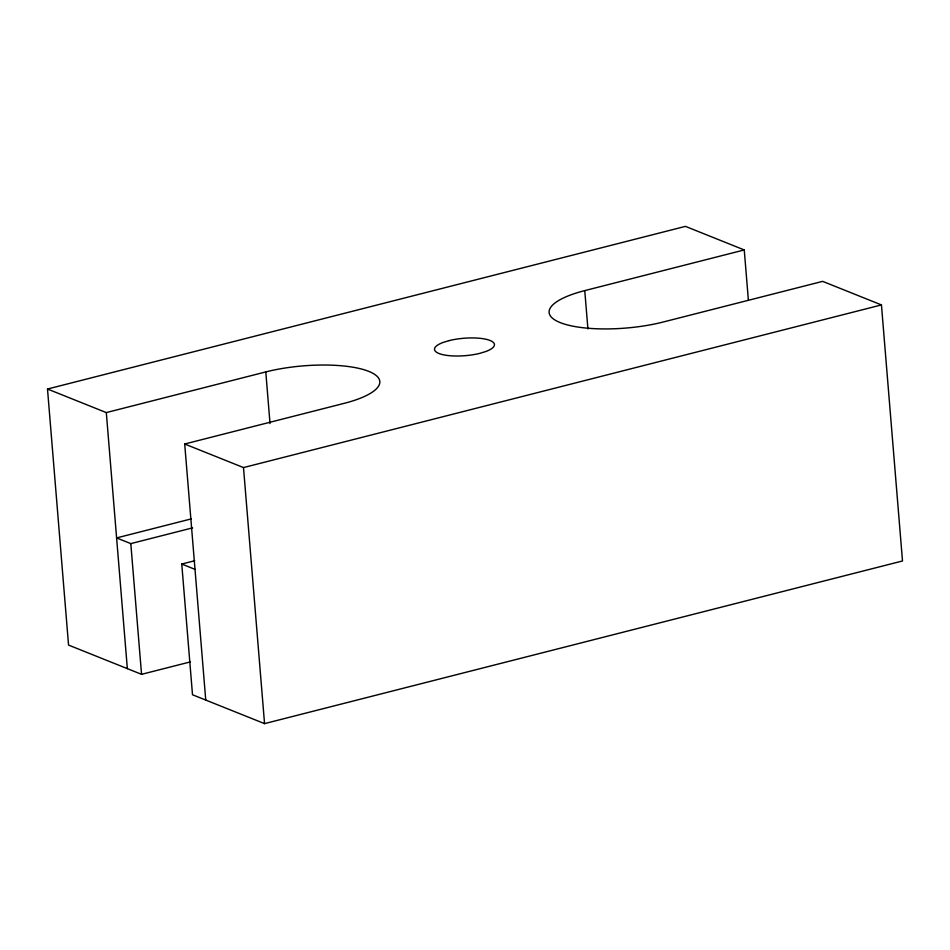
<?xml version="1.0" encoding="UTF-8"?>
<svg xmlns="http://www.w3.org/2000/svg" width="950" height="950" viewBox="0 0 950 950"><rect width="100%" height="100%" fill="white"/><g stroke="black" fill="none" stroke-linecap="round" stroke-linejoin="round"><path stroke-width="1.43" d="M190.404 661.877L141.55 674.334L68.554 645.074L47.5 389.025L685.449 226.373L744.254 249.945L748.374 300.081M47.5 389.025L106.305 412.585L265.786 371.925A75.109 21.838 -4.7 0 1 368.778 371.379A75.109 21.838 -4.7 0 1 344.185 403.346L184.704 444.006L205.746 700.055M194.691 560.749L181.759 564.039L192.506 694.759L264.551 723.627L902.5 560.975L881.446 304.926L822.653 281.366L663.159 322.026A75.109 21.838 -4.7 0 1 560.168 322.584A75.109 21.838 -4.7 0 1 584.761 290.605L744.254 249.945M184.704 444.006L243.497 467.578L881.446 304.926M191.318 518.878L116.601 537.926L130.803 543.614L192.589 527.867M181.759 564.039L194.999 569.347M584.761 290.605L587.919 328.938M265.786 371.925L270.026 423.534M243.497 467.578L264.551 723.627M130.803 543.614L141.55 674.334M106.305 412.585L127.347 668.634M449.113 340.611L442.985 342.487A30.044 8.728 -4.7 0 0 440.99 354.184A30.044 8.728 -4.7 0 0 479.833 353.341L485.961 351.464A30.044 8.728 -4.7 0 0 487.968 339.767A30.044 8.728 -4.7 0 0 449.113 340.611"/></g></svg>
